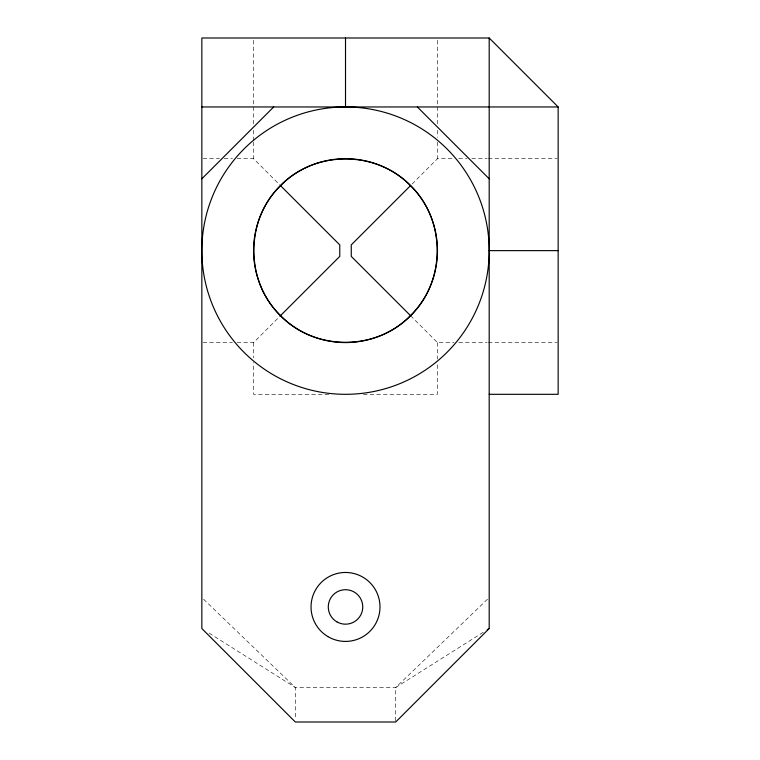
<?xml version="1.0" encoding="UTF-8"?>
<svg xmlns="http://www.w3.org/2000/svg" width="760" height="760" viewBox="0 0 760 760"><rect width="100%" height="100%" fill="white"/><g stroke="black" fill="none" stroke-linecap="round" stroke-linejoin="round"><path stroke-width="0.57" stroke-dasharray="3.8 2.85" d="M237.111 342.589L253.565 342.589L280.497 315.656M412.119 184.034L437.465 158.688L454.034 158.688M487.492 599.203L395.713 687.515L295.327 687.515L207.812 632.292M483.227 632.292L395.713 687.515L395.713 722M203.024 158.688L219.478 158.688M224.181 158.688L232.408 158.688M237.111 158.688L253.565 158.688L280.497 185.62M458.764 158.688L467.048 158.688M471.779 158.688L487.16 158.688M488.347 158.688L556.966 158.688M203.024 342.589L232.408 342.589M410.533 315.656L437.465 342.589L454.034 342.589M458.764 342.589L487.16 342.589M488.347 342.589L556.966 342.589M328.795 394.307L253.565 394.307L253.565 362.567M363.423 394.307L437.465 394.307L437.465 363.745M203.547 599.203L295.327 687.515L295.327 719.701M437.465 40.365L437.465 124.374M437.465 130.292L437.465 137.389M437.465 142.12L437.465 158.688M437.465 342.589L437.465 359.043M253.565 40.365L253.565 125.552M253.565 130.292L253.565 140.932M253.565 142.12L253.565 158.688M253.565 342.589L253.565 357.865"/><path stroke-width="1.14" d="M280.497 185.62C245.014 219.64 245.014 281.627 280.497 315.656C314.526 351.139 376.513 351.139 410.533 315.656C446.025 281.627 446.025 219.64 410.533 185.62C376.513 150.129 314.526 150.129 280.497 185.62L339.767 244.891L339.767 256.386L280.497 315.656M201.846 178.799L273.685 106.96M410.533 185.62L351.262 244.891L351.262 256.386L410.533 315.656M489.193 38L489.193 628.52L395.713 722L295.327 722L201.846 628.52L201.846 38L489.193 38L558.153 106.96L558.153 394.307L489.193 394.307M487.198 629.774L489.193 628.52M201.846 106.96L558.153 106.96M489.193 250.638A143.668 143.668 0 0 0 273.685 126.207A143.668 143.668 0 0 0 273.685 375.06A143.668 143.668 0 0 0 489.193 250.638L558.153 250.638M417.354 106.96L489.193 178.799M345.515 38L345.515 106.96M289.541 323.579A91.951 91.951 0 0 0 436.686 262.637A91.951 91.951 0 0 0 310.327 165.68A91.951 91.951 0 0 0 289.541 323.579M327.778 636.51A34.485 34.485 0 0 0 379.99 607.525A34.485 34.485 0 0 0 328.785 576.792A34.485 34.485 0 0 0 327.778 636.51M336.898 621.87A17.242 17.242 0 0 0 362.757 606.945A17.242 17.242 0 0 0 336.898 592.011A17.242 17.242 0 0 0 336.898 621.87"/></g></svg>
